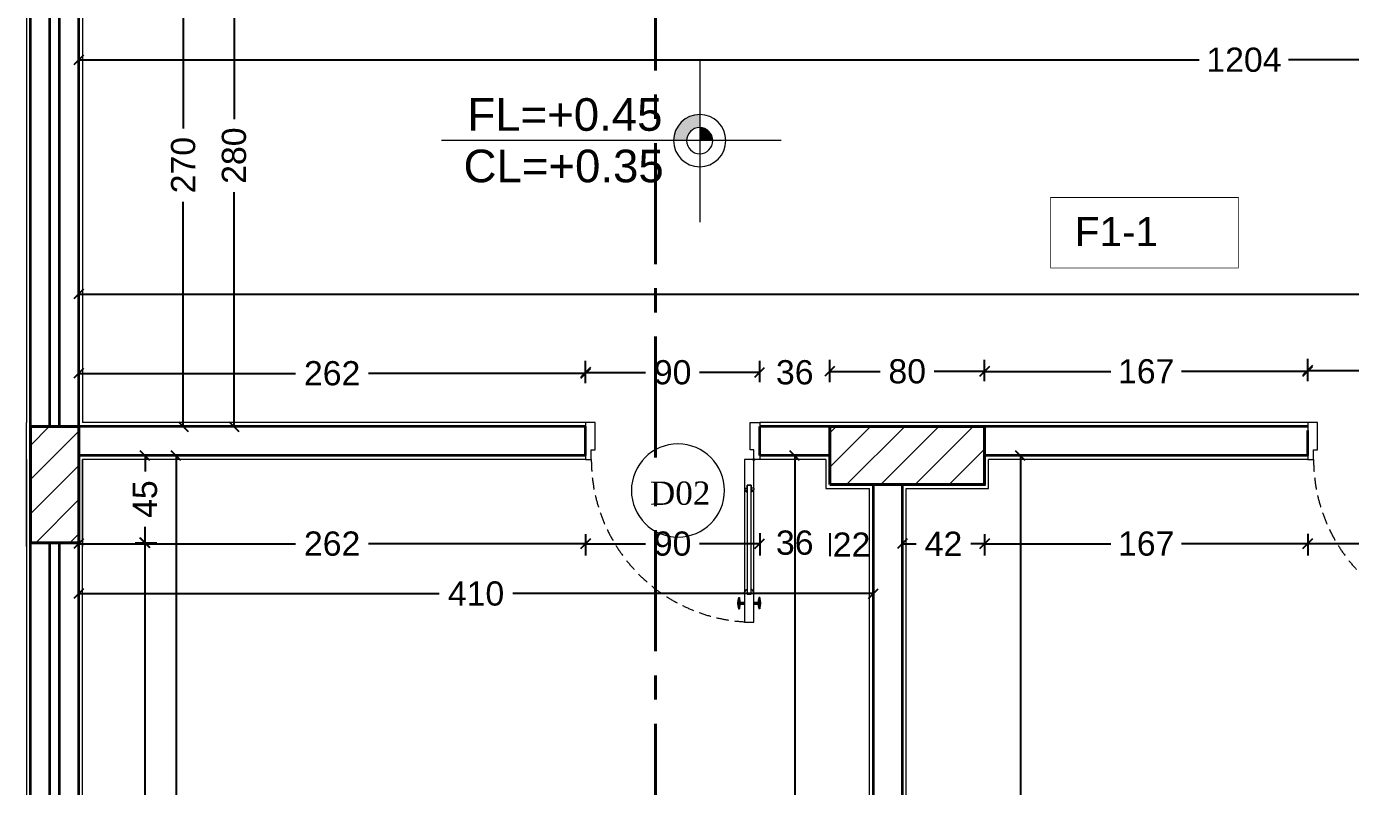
# Model space of a CAD drawing. Header units: inches. Extents: x -580639 to 179052, y 0 to 152898.
# Drawn here: x -296230 to -289390, y 134070 to 137996 of the extents above; entities that cross this region are included whole.
import ezdxf

# ---------------------------------------------------------------- set-up
doc = ezdxf.new("R2010")
doc.units = ezdxf.units.IN
doc.header["$LTSCALE"] = 500
doc.header["$MEASUREMENT"] = 0
doc.set_wipeout_variables(frame=1)
for name, pattern in [('ACAD_ISO03W100', [30, 12, -18]), ('CENTER', [2, 1.25, -0.25, 0.25, -0.25]), ('HIDDEN2', [0.1875, 0.125, -0.0625])]:
    doc.linetypes.add(name, pattern=pattern)
for name, color, linetype, lineweight in [('1ATEXT', 3, 'Continuous', 20), ('A-DOOR', 110, 'Continuous', 13), ('A-wall', 52, 'Continuous', 35), ('col', 4, 'Continuous', 40), ('DIM', 8, 'Continuous', 18), ('fini', 11, 'Continuous', 13), ('Room reference', 50, 'Continuous', 13)]:
    doc.layers.add(name, color=color, linetype=linetype, lineweight=lineweight)
doc.styles.add('50', font='arial.ttf', dxfattribs={"height": 125})
doc.styles.add('CURENT', font='sanss___.ttf')
doc.styles.add('ROMANS 2', font='times.ttf')
doc.dimstyles.new('DIM', dxfattribs={"dimscale": 50, "dimtxt": 125, "dimasz": 1, "dimexe": 1.2, "dimexo": 1, "dimgap": 1, "dimtad": 0, "dimtoh": 1, "dimdec": 0, "dimlfac": 0.1, "dimrnd": 1, "dimdsep": 46, "dimtxsty": '50', "dimblk": 'OBLIQUE', "dimcen": 0.09, "dimclrt": 8, "dimadec": 0, "dimazin": 0, "dimtfac": 1, "dimtdec": 0, "dimtix": 1, "dimtofl": 0, "dimtmove": 2, "dimatfit": 2, "dimfxl": 1, "dimfxlon": 1, "dimtzin": 0, "dimarcsym": 0})

# ---------------------------------------------------------------- blocks, each defined once
blk = doc.blocks.new('A$C7E7140D5')
at = {"layer": '1ATEXT'}
for points in [[(51.84, -34.44), (56.64, -34.44, 0.414214), (47.04, -24.84), (47.04, -29.64, -0.414214)], [(51.84, -34.44), (56.64, -34.44, 0.414214), (47.04, -24.84), (47.04, -29.64, -0.414214)], [(47.04, -34.44), (47.04, -29.64, 0.414214), (42.24, -34.44)], [(47.04, -34.44), (47.04, -29.64, 0.414214), (42.24, -34.44)]]:
    blk.add_hatch(color=256, dxfattribs=at).paths.add_polyline_path(points)
for p, q in [((47.04, -4.44), (47.04, -64.44)), ((17.04, -34.44), (142.04, -34.44))]:
    blk.add_line(p, q, dxfattribs=at)
for radius in [9.6, 4.8]:
    blk.add_circle((47.04, -34.44), radius, dxfattribs=at)
blk = doc.blocks.new('SYL')
at = {"layer": '1ATEXT', "color": 3}
blk.add_blockref('A$C7E7140D5', (-47.04, 34.44), dxfattribs=at)
at = {"layer": '1ATEXT', "color": 3, "style": 'CURENT'}
for tag, p in [('FL=0.00', (14.19, 3.62)), ('CL=0.00', (14.45, -15.31))]:
    blk.add_attdef(tag, p, '', height=12, dxfattribs=at)
blk = doc.blocks.new('_Oblique')
at = {"color": 0, "linetype": 'ByBlock', "lineweight": -2}
blk.add_line((-0.5, -0.5), (0.5, 0.5), dxfattribs=at)
blk = doc.blocks.new('*D1290')
at = {"layer": 'Defpoints', "color": 0, "transparency": 16777216}
for p in [(-295959.9, 135329.7), (-295619.2, 135329.7), (-295959.9, 131629.7)]:
    blk.add_point(p, dxfattribs=at)
at = {"layer": 'DIM', "color": 0, "lineweight": -2, "transparency": 16777216}
for p, q in [((-295669.2, 135329.7), (-295559.2, 135329.7)), ((-295619.2, 135329.7), (-295619.2, 133667.6)), ((-295619.2, 131629.7), (-295619.2, 133291.9)), ((-295669.2, 131629.7), (-295559.2, 131629.7))]:
    blk.add_line(p, q, dxfattribs=at)
at = {"layer": 'DIM', "color": 0, "lineweight": -2, "transparency": 16777216, "xscale": 50, "yscale": 50, "zscale": 50}
for p, rotation in [((-295619.2, 135329.7), 90), ((-295619.2, 131629.7), 270)]:
    blk.add_blockref('_Oblique', p, dxfattribs=dict(at, rotation=rotation))
at = {"layer": 'DIM', "color": 8, "transparency": 16777216, "insert": (-295619.2, 133479.7), "char_height": 125, "attachment_point": 5, "rotation": 90, "style": '50'}
blk.add_mtext('370', dxfattribs=at)
blk = doc.blocks.new('*D1249')
at = {"layer": 'Defpoints', "color": 0, "transparency": 16777216}
for p in [(-295959.9, 135779.7), (-295617.2, 135779.7), (-295959.9, 135329.7)]:
    blk.add_point(p, dxfattribs=at)
at = {"layer": 'DIM', "color": 0, "lineweight": -2, "transparency": 16777216}
for p, q in [((-295667.2, 135779.7), (-295557.2, 135779.7)), ((-295617.2, 135779.7), (-295617.2, 135697.2)), ((-295617.2, 135329.7), (-295617.2, 135412.2)), ((-295667.2, 135329.7), (-295557.2, 135329.7))]:
    blk.add_line(p, q, dxfattribs=at)
at = {"layer": 'DIM', "color": 0, "lineweight": -2, "transparency": 16777216, "xscale": 50, "yscale": 50, "zscale": 50}
for p, rotation in [((-295617.2, 135779.7), 90), ((-295617.2, 135329.7), 270)]:
    blk.add_blockref('_Oblique', p, dxfattribs=dict(at, rotation=rotation))
at = {"layer": 'DIM', "color": 8, "transparency": 16777216, "insert": (-295617.2, 135554.7), "char_height": 125, "attachment_point": 5, "rotation": 90, "style": '50'}
blk.add_mtext('45', dxfattribs=at)
blk = doc.blocks.new('*D1291')
at = {"layer": 'Defpoints', "color": 0, "transparency": 16777216}
for p in [(-295509.4, 135779.7), (-295457.4, 135779.7), (-295509.4, 131079.7)]:
    blk.add_point(p, dxfattribs=at)
at = {"layer": 'DIM', "color": 0, "lineweight": -2, "transparency": 16777216}
for p, q in [((-295459.4, 135779.7), (-295397.4, 135779.7)), ((-295457.4, 135779.7), (-295457.4, 133620.1)), ((-295457.4, 131079.7), (-295457.4, 133239.3)), ((-295459.4, 131079.7), (-295397.4, 131079.7))]:
    blk.add_line(p, q, dxfattribs=at)
at = {"layer": 'DIM', "color": 0, "lineweight": -2, "transparency": 16777216, "xscale": 50, "yscale": 50, "zscale": 50}
for p, rotation in [((-295457.4, 135779.7), 90), ((-295457.4, 131079.7), 270)]:
    blk.add_blockref('_Oblique', p, dxfattribs=dict(at, rotation=rotation))
at = {"layer": 'DIM', "color": 8, "transparency": 16777216, "insert": (-295457.4, 133429.7), "char_height": 125, "attachment_point": 5, "rotation": 90, "style": '50'}
blk.add_mtext('470', dxfattribs=at)
blk = doc.blocks.new('*D1250')
at = {"layer": 'Defpoints', "color": 0, "transparency": 16777216}
for p in [(-292441.9, 135533.4), (-292080, 135533.4), (-292080, 135329.3)]:
    blk.add_point(p, dxfattribs=at)
at = {"layer": 'DIM', "color": 0, "lineweight": -2, "transparency": 16777216}
for p, q in [((-292441.9, 135379.3), (-292441.9, 135269.3)), ((-292080, 135379.3), (-292080, 135269.3))]:
    blk.add_line(p, q, dxfattribs=at)
at = {"layer": 'DIM', "color": 8, "transparency": 16777216, "insert": (-292261, 135329.3), "char_height": 125, "attachment_point": 5, "style": '50'}
blk.add_mtext('36', dxfattribs=at)
blk = doc.blocks.new('*D1251')
at = {"layer": 'Defpoints', "color": 0, "transparency": 16777216}
for p in [(-291280, 135518.7), (-289610.6, 135518.7), (-289610.6, 135324.3)]:
    blk.add_point(p, dxfattribs=at)
at = {"layer": 'DIM', "color": 0, "lineweight": -2, "transparency": 16777216}
for p, q in [((-291280, 135374.3), (-291280, 135264.3)), ((-289610.6, 135374.3), (-289610.6, 135264.3)), ((-291280, 135324.3), (-290627.5, 135324.3)), ((-289610.6, 135324.3), (-290263.1, 135324.3))]:
    blk.add_line(p, q, dxfattribs=at)
at = {"layer": 'DIM', "color": 0, "lineweight": -2, "transparency": 16777216, "xscale": 50, "yscale": 50, "zscale": 50, "rotation": 180}
blk.add_blockref('_Oblique', (-291280, 135324.3), dxfattribs=at)
at = {"layer": 'DIM', "color": 0, "lineweight": -2, "transparency": 16777216, "xscale": 50, "yscale": 50, "zscale": 50}
blk.add_blockref('_Oblique', (-289610.6, 135324.3), dxfattribs=at)
at = {"layer": 'DIM', "color": 8, "transparency": 16777216, "insert": (-290445.3, 135324.3), "char_height": 125, "attachment_point": 5, "style": '50'}
blk.add_mtext('167', dxfattribs=at)
blk = doc.blocks.new('*D1252')
at = {"layer": 'Defpoints', "color": 0, "transparency": 16777216}
for p in [(-289610.6, 135533.4), (-288710.6, 135533.4), (-288710.6, 135325.2)]:
    blk.add_point(p, dxfattribs=at)
at = {"layer": 'DIM', "color": 0, "lineweight": -2, "transparency": 16777216}
for p, q in [((-289610.6, 135375.2), (-289610.6, 135265.2)), ((-288710.6, 135375.2), (-288710.6, 135265.2)), ((-289610.6, 135325.2), (-289299.9, 135325.2)), ((-288710.6, 135325.2), (-289021.3, 135325.2))]:
    blk.add_line(p, q, dxfattribs=at)
at = {"layer": 'DIM', "color": 0, "lineweight": -2, "transparency": 16777216, "xscale": 50, "yscale": 50, "zscale": 50, "rotation": 180}
blk.add_blockref('_Oblique', (-289610.6, 135325.2), dxfattribs=at)
at = {"layer": 'DIM', "color": 0, "lineweight": -2, "transparency": 16777216, "xscale": 50, "yscale": 50, "zscale": 50}
blk.add_blockref('_Oblique', (-288710.6, 135325.2), dxfattribs=at)
at = {"layer": 'DIM', "color": 8, "transparency": 16777216, "insert": (-289160.6, 135325.2), "char_height": 125, "attachment_point": 5, "style": '50'}
blk.add_mtext('90', dxfattribs=at)
blk = doc.blocks.new('*D1295')
at = {"layer": 'Defpoints', "color": 0, "transparency": 16777216}
for p in [(-295959.9, 138629.7), (-295419.9, 138629.7), (-295959.9, 135929.7)]:
    blk.add_point(p, dxfattribs=at)
at = {"layer": 'DIM', "color": 0, "lineweight": -2, "transparency": 16777216}
for p, q in [((-295469.9, 138629.7), (-295359.9, 138629.7)), ((-295419.9, 138629.7), (-295419.9, 137468.7)), ((-295419.9, 135929.7), (-295419.9, 137090.8)), ((-295469.9, 135929.7), (-295359.9, 135929.7))]:
    blk.add_line(p, q, dxfattribs=at)
at = {"layer": 'DIM', "color": 0, "lineweight": -2, "transparency": 16777216, "xscale": 50, "yscale": 50, "zscale": 50}
for p, rotation in [((-295419.9, 138629.7), 90), ((-295419.9, 135929.7), 270)]:
    blk.add_blockref('_Oblique', p, dxfattribs=dict(at, rotation=rotation))
at = {"layer": 'DIM', "color": 8, "transparency": 16777216, "insert": (-295419.9, 137279.7), "char_height": 125, "attachment_point": 5, "rotation": 90, "style": '50'}
blk.add_mtext('270', dxfattribs=at)
blk = doc.blocks.new('*D1296')
at = {"layer": 'Defpoints', "color": 0, "transparency": 16777216}
for p in [(-295251.5, 138727.7), (-295251.5, 135929.7), (-295157.5, 135929.7)]:
    blk.add_point(p, dxfattribs=at)
at = {"layer": 'DIM', "color": 0, "lineweight": -2, "transparency": 16777216}
for p, q in [((-295201.5, 138727.7), (-295097.5, 138727.7)), ((-295157.5, 138727.7), (-295157.5, 137517.7)), ((-295157.5, 135929.7), (-295157.5, 137139.8)), ((-295201.5, 135929.7), (-295097.5, 135929.7))]:
    blk.add_line(p, q, dxfattribs=at)
at = {"layer": 'DIM', "color": 0, "lineweight": -2, "transparency": 16777216, "xscale": 50, "yscale": 50, "zscale": 50}
for p, rotation in [((-295157.5, 138727.7), 90), ((-295157.5, 135929.7), 270)]:
    blk.add_blockref('_Oblique', p, dxfattribs=dict(at, rotation=rotation))
at = {"layer": 'DIM', "color": 8, "transparency": 16777216, "insert": (-295157.5, 137328.7), "char_height": 125, "attachment_point": 5, "rotation": 90, "style": '50'}
blk.add_mtext('280', dxfattribs=at)
blk = doc.blocks.new('*D1297')
at = {"layer": 'Defpoints', "color": 0, "transparency": 16777216}
for p in [(-283920.9, 137823.3), (-295959.9, 137530.7), (-283920.9, 137470.6)]:
    blk.add_point(p, dxfattribs=at)
at = {"layer": 'DIM', "color": 0, "lineweight": -2, "transparency": 16777216}
for p, q in [((-295959.9, 137773.3), (-295959.9, 137883.3)), ((-283920.9, 137773.3), (-283920.9, 137883.3)), ((-295959.9, 137823.3), (-290170.9, 137823.3)), ((-283920.9, 137823.3), (-289709.9, 137823.3))]:
    blk.add_line(p, q, dxfattribs=at)
at = {"layer": 'DIM', "color": 0, "lineweight": -2, "transparency": 16777216, "xscale": 50, "yscale": 50, "zscale": 50, "rotation": 180}
blk.add_blockref('_Oblique', (-295959.9, 137823.3), dxfattribs=at)
at = {"layer": 'DIM', "color": 0, "lineweight": -2, "transparency": 16777216, "xscale": 50, "yscale": 50, "zscale": 50}
blk.add_blockref('_Oblique', (-283920.9, 137823.3), dxfattribs=at)
at = {"layer": 'DIM', "color": 8, "transparency": 16777216, "insert": (-289940.4, 137823.3), "char_height": 125, "attachment_point": 5, "style": '50'}
blk.add_mtext('1204', dxfattribs=at)
blk = doc.blocks.new('DOOO')
at = {"layer": 'Room reference'}
blk.add_circle((0, 0), 240.4, dxfattribs=at)
at = {"layer": 'Room reference', "style": 'ROMANS 2'}
blk.add_attdef('D02', (-144.8, -44), '', height=120.2, rotation=360, dxfattribs=at)
blk = doc.blocks.new('*D1311')
at = {"layer": 'Defpoints', "color": 0, "transparency": 16777216}
for p in [(-292080, 135629.7), (-291855, 135629.7), (-291855, 135319.8)]:
    blk.add_point(p, dxfattribs=at)
at = {"layer": 'DIM', "color": 0, "lineweight": -2, "transparency": 16777216}
for p, q in [((-292080, 135369.8), (-292080, 135259.8)), ((-291855, 135369.8), (-291855, 135259.8))]:
    blk.add_line(p, q, dxfattribs=at)
at = {"layer": 'DIM', "color": 8, "transparency": 16777216, "insert": (-291967.5, 135319.8), "char_height": 125, "attachment_point": 5, "style": '50'}
blk.add_mtext('22', dxfattribs=at)
blk = doc.blocks.new('*D1312')
at = {"layer": 'Defpoints', "color": 0, "transparency": 16777216}
for p in [(-291705, 135629.7), (-291280, 135629.7), (-291280, 135324.3)]:
    blk.add_point(p, dxfattribs=at)
at = {"layer": 'DIM', "color": 0, "lineweight": -2, "transparency": 16777216}
for p, q in [((-291705, 135374.3), (-291705, 135264.3)), ((-291280, 135374.3), (-291280, 135264.3)), ((-291705, 135324.3), (-291633.9, 135324.3)), ((-291280, 135324.3), (-291351.1, 135324.3))]:
    blk.add_line(p, q, dxfattribs=at)
at = {"layer": 'DIM', "color": 0, "lineweight": -2, "transparency": 16777216, "xscale": 50, "yscale": 50, "zscale": 50, "rotation": 180}
blk.add_blockref('_Oblique', (-291705, 135324.3), dxfattribs=at)
at = {"layer": 'DIM', "color": 0, "lineweight": -2, "transparency": 16777216, "xscale": 50, "yscale": 50, "zscale": 50}
blk.add_blockref('_Oblique', (-291280, 135324.3), dxfattribs=at)
at = {"layer": 'DIM', "color": 8, "transparency": 16777216, "insert": (-291492.5, 135324.3), "char_height": 125, "attachment_point": 5, "style": '50'}
blk.add_mtext('42', dxfattribs=at)
blk = doc.blocks.new('*D1313')
at = {"layer": 'Defpoints', "color": 0, "transparency": 16777216}
for p in [(-295959.9, 135066.5), (-291855, 135066.5), (-291855, 135066.5)]:
    blk.add_point(p, dxfattribs=at)
at = {"layer": 'DIM', "color": 0, "lineweight": -2, "transparency": 16777216}
for p, q in [((-295959.9, 135066.5), (-295959.9, 135126.5)), ((-291855, 135066.5), (-291855, 135126.5)), ((-295959.9, 135066.5), (-294097.8, 135066.5)), ((-291855, 135066.5), (-293717, 135066.5))]:
    blk.add_line(p, q, dxfattribs=at)
at = {"layer": 'DIM', "color": 0, "lineweight": -2, "transparency": 16777216, "xscale": 50, "yscale": 50, "zscale": 50, "rotation": 180}
blk.add_blockref('_Oblique', (-295959.9, 135066.5), dxfattribs=at)
at = {"layer": 'DIM', "color": 0, "lineweight": -2, "transparency": 16777216, "xscale": 50, "yscale": 50, "zscale": 50}
blk.add_blockref('_Oblique', (-291855, 135066.5), dxfattribs=at)
at = {"layer": 'DIM', "color": 8, "transparency": 16777216, "insert": (-293907.4, 135066.5), "char_height": 125, "attachment_point": 5, "style": '50'}
blk.add_mtext('410', dxfattribs=at)
blk = doc.blocks.new('*D1318')
at = {"layer": 'Defpoints', "color": 0, "transparency": 16777216}
for p in [(-293341.9, 135779.7), (-292441.9, 135779.7), (-292441.9, 135324.3)]:
    blk.add_point(p, dxfattribs=at)
at = {"layer": 'DIM', "color": 0, "lineweight": -2, "transparency": 16777216}
for p, q in [((-293341.9, 135374.3), (-293341.9, 135264.3)), ((-292441.9, 135374.3), (-292441.9, 135264.3)), ((-293341.9, 135324.3), (-293031.3, 135324.3)), ((-292441.9, 135324.3), (-292752.6, 135324.3))]:
    blk.add_line(p, q, dxfattribs=at)
at = {"layer": 'DIM', "color": 0, "lineweight": -2, "transparency": 16777216, "xscale": 50, "yscale": 50, "zscale": 50, "rotation": 180}
blk.add_blockref('_Oblique', (-293341.9, 135324.3), dxfattribs=at)
at = {"layer": 'DIM', "color": 0, "lineweight": -2, "transparency": 16777216, "xscale": 50, "yscale": 50, "zscale": 50}
blk.add_blockref('_Oblique', (-292441.9, 135324.3), dxfattribs=at)
at = {"layer": 'DIM', "color": 8, "transparency": 16777216, "insert": (-292891.9, 135324.3), "char_height": 125, "attachment_point": 5, "style": '50'}
blk.add_mtext('90', dxfattribs=at)
blk = doc.blocks.new('*D1319')
at = {"layer": 'Defpoints', "color": 0, "transparency": 16777216}
for p in [(-295959.9, 135779.7), (-293341.9, 135779.7), (-293341.9, 135324.3)]:
    blk.add_point(p, dxfattribs=at)
at = {"layer": 'DIM', "color": 0, "lineweight": -2, "transparency": 16777216}
for p, q in [((-295959.9, 135374.3), (-295959.9, 135264.3)), ((-293341.9, 135374.3), (-293341.9, 135264.3)), ((-295959.9, 135324.3), (-294839.4, 135324.3)), ((-293341.9, 135324.3), (-294462.4, 135324.3))]:
    blk.add_line(p, q, dxfattribs=at)
at = {"layer": 'DIM', "color": 0, "lineweight": -2, "transparency": 16777216, "xscale": 50, "yscale": 50, "zscale": 50, "rotation": 180}
blk.add_blockref('_Oblique', (-295959.9, 135324.3), dxfattribs=at)
at = {"layer": 'DIM', "color": 0, "lineweight": -2, "transparency": 16777216, "xscale": 50, "yscale": 50, "zscale": 50}
blk.add_blockref('_Oblique', (-293341.9, 135324.3), dxfattribs=at)
at = {"layer": 'DIM', "color": 8, "transparency": 16777216, "insert": (-294650.9, 135324.3), "char_height": 125, "attachment_point": 5, "style": '50'}
blk.add_mtext('262', dxfattribs=at)
blk = doc.blocks.new('*D1320')
at = {"layer": 'Defpoints', "color": 0, "transparency": 16777216}
for p in [(-292261, 135779.7), (-292261, 131079.7), (-292261, 131079.7)]:
    blk.add_point(p, dxfattribs=at)
at = {"layer": 'DIM', "color": 0, "lineweight": -2, "transparency": 16777216}
for p, q in [((-292261, 135779.7), (-292321, 135779.7)), ((-292261, 135779.7), (-292261, 133620.1)), ((-292261, 131079.7), (-292261, 133239.3)), ((-292261, 131079.7), (-292321, 131079.7))]:
    blk.add_line(p, q, dxfattribs=at)
at = {"layer": 'DIM', "color": 0, "lineweight": -2, "transparency": 16777216, "xscale": 50, "yscale": 50, "zscale": 50}
for p, rotation in [((-292261, 135779.7), 90), ((-292261, 131079.7), 270)]:
    blk.add_blockref('_Oblique', p, dxfattribs=dict(at, rotation=rotation))
at = {"layer": 'DIM', "color": 8, "transparency": 16777216, "insert": (-292261, 133429.7), "char_height": 125, "attachment_point": 5, "rotation": 90, "style": '50'}
blk.add_mtext('470', dxfattribs=at)
blk = doc.blocks.new('*D1321')
at = {"layer": 'Defpoints', "color": 0, "transparency": 16777216}
for p in [(-291095.1, 135779.7), (-291095.1, 131079.7), (-291095.1, 131079.7)]:
    blk.add_point(p, dxfattribs=at)
at = {"layer": 'DIM', "color": 0, "lineweight": -2, "transparency": 16777216}
for p, q in [((-291095.1, 135779.7), (-291155.1, 135779.7)), ((-291095.1, 135779.7), (-291095.1, 133620.1)), ((-291095.1, 131079.7), (-291095.1, 133239.3)), ((-291095.1, 131079.7), (-291155.1, 131079.7))]:
    blk.add_line(p, q, dxfattribs=at)
at = {"layer": 'DIM', "color": 0, "lineweight": -2, "transparency": 16777216, "xscale": 50, "yscale": 50, "zscale": 50}
for p, rotation in [((-291095.1, 135779.7), 90), ((-291095.1, 131079.7), 270)]:
    blk.add_blockref('_Oblique', p, dxfattribs=dict(at, rotation=rotation))
at = {"layer": 'DIM', "color": 8, "transparency": 16777216, "insert": (-291095.1, 133429.7), "char_height": 125, "attachment_point": 5, "rotation": 90, "style": '50'}
blk.add_mtext('470', dxfattribs=at)
blk = doc.blocks.new('*D1358')
at = {"layer": 'Defpoints', "color": 0, "transparency": 16777216}
for p in [(-293341.9, 136204.1), (-295959.9, 135929.7), (-293341.9, 135929.7)]:
    blk.add_point(p, dxfattribs=at)
at = {"layer": 'DIM', "color": 0, "lineweight": -2, "transparency": 16777216}
for p, q in [((-295959.9, 136154.1), (-295959.9, 136264.1)), ((-293341.9, 136154.1), (-293341.9, 136264.1)), ((-295959.9, 136204.1), (-294839.4, 136204.1)), ((-293341.9, 136204.1), (-294462.4, 136204.1))]:
    blk.add_line(p, q, dxfattribs=at)
at = {"layer": 'DIM', "color": 0, "lineweight": -2, "transparency": 16777216, "xscale": 50, "yscale": 50, "zscale": 50, "rotation": 180}
blk.add_blockref('_Oblique', (-295959.9, 136204.1), dxfattribs=at)
at = {"layer": 'DIM', "color": 0, "lineweight": -2, "transparency": 16777216, "xscale": 50, "yscale": 50, "zscale": 50}
blk.add_blockref('_Oblique', (-293341.9, 136204.1), dxfattribs=at)
at = {"layer": 'DIM', "color": 8, "transparency": 16777216, "insert": (-294650.9, 136204.1), "char_height": 125, "attachment_point": 5, "style": '50'}
blk.add_mtext('262', dxfattribs=at)
blk = doc.blocks.new('*D1359')
at = {"layer": 'Defpoints', "color": 0, "transparency": 16777216}
for p in [(-293341.9, 136209.1), (-293341.9, 135929.7), (-292441.9, 135929.7)]:
    blk.add_point(p, dxfattribs=at)
at = {"layer": 'DIM', "color": 0, "lineweight": -2, "transparency": 16777216}
for p, q in [((-293341.9, 136159.1), (-293341.9, 136269.1)), ((-292441.9, 136159.1), (-292441.9, 136269.1)), ((-293341.9, 136209.1), (-293031.3, 136209.1)), ((-292441.9, 136209.1), (-292752.6, 136209.1))]:
    blk.add_line(p, q, dxfattribs=at)
at = {"layer": 'DIM', "color": 0, "lineweight": -2, "transparency": 16777216, "xscale": 50, "yscale": 50, "zscale": 50, "rotation": 180}
blk.add_blockref('_Oblique', (-293341.9, 136209.1), dxfattribs=at)
at = {"layer": 'DIM', "color": 0, "lineweight": -2, "transparency": 16777216, "xscale": 50, "yscale": 50, "zscale": 50}
blk.add_blockref('_Oblique', (-292441.9, 136209.1), dxfattribs=at)
at = {"layer": 'DIM', "color": 8, "transparency": 16777216, "insert": (-292891.9, 136209.1), "char_height": 125, "attachment_point": 5, "style": '50'}
blk.add_mtext('90', dxfattribs=at)
blk = doc.blocks.new('*D1360')
at = {"layer": 'Defpoints', "color": 0, "transparency": 16777216}
for p in [(-292441.9, 136209.1), (-292441.9, 135929.7), (-292080, 135929.7)]:
    blk.add_point(p, dxfattribs=at)
at = {"layer": 'DIM', "color": 0, "lineweight": -2, "transparency": 16777216}
for p, q in [((-292441.9, 136159.1), (-292441.9, 136269.1)), ((-292080, 136159.1), (-292080, 136269.1))]:
    blk.add_line(p, q, dxfattribs=at)
at = {"layer": 'DIM', "color": 8, "transparency": 16777216, "insert": (-292261, 136209.1), "char_height": 125, "attachment_point": 5, "style": '50'}
blk.add_mtext('36', dxfattribs=at)
blk = doc.blocks.new('*D1361')
at = {"layer": 'Defpoints', "color": 0, "transparency": 16777216}
for p in [(-292080, 136214.1), (-292080, 135929.7), (-291280, 135929.7)]:
    blk.add_point(p, dxfattribs=at)
at = {"layer": 'DIM', "color": 0, "lineweight": -2, "transparency": 16777216}
for p, q in [((-292080, 136164.1), (-292080, 136274.1)), ((-291280, 136164.1), (-291280, 136274.1)), ((-292080, 136214.1), (-291819.4, 136214.1)), ((-291280, 136214.1), (-291540.6, 136214.1))]:
    blk.add_line(p, q, dxfattribs=at)
at = {"layer": 'DIM', "color": 0, "lineweight": -2, "transparency": 16777216, "xscale": 50, "yscale": 50, "zscale": 50, "rotation": 180}
blk.add_blockref('_Oblique', (-292080, 136214.1), dxfattribs=at)
at = {"layer": 'DIM', "color": 0, "lineweight": -2, "transparency": 16777216, "xscale": 50, "yscale": 50, "zscale": 50}
blk.add_blockref('_Oblique', (-291280, 136214.1), dxfattribs=at)
at = {"layer": 'DIM', "color": 8, "transparency": 16777216, "insert": (-291680, 136214.1), "char_height": 125, "attachment_point": 5, "style": '50'}
blk.add_mtext('80', dxfattribs=at)
blk = doc.blocks.new('*D1362')
at = {"layer": 'Defpoints', "color": 0, "transparency": 16777216}
for p in [(-291280, 136214.1), (-291280, 135929.7), (-289610.6, 135929.7)]:
    blk.add_point(p, dxfattribs=at)
at = {"layer": 'DIM', "color": 0, "lineweight": -2, "transparency": 16777216}
for p, q in [((-291280, 136164.1), (-291280, 136274.1)), ((-289610.6, 136164.1), (-289610.6, 136274.1)), ((-291280, 136214.1), (-290627.5, 136214.1)), ((-289610.6, 136214.1), (-290263.1, 136214.1))]:
    blk.add_line(p, q, dxfattribs=at)
at = {"layer": 'DIM', "color": 0, "lineweight": -2, "transparency": 16777216, "xscale": 50, "yscale": 50, "zscale": 50, "rotation": 180}
blk.add_blockref('_Oblique', (-291280, 136214.1), dxfattribs=at)
at = {"layer": 'DIM', "color": 0, "lineweight": -2, "transparency": 16777216, "xscale": 50, "yscale": 50, "zscale": 50}
blk.add_blockref('_Oblique', (-289610.6, 136214.1), dxfattribs=at)
at = {"layer": 'DIM', "color": 8, "transparency": 16777216, "insert": (-290445.3, 136214.1), "char_height": 125, "attachment_point": 5, "style": '50'}
blk.add_mtext('167', dxfattribs=at)
blk = doc.blocks.new('*D1363')
at = {"layer": 'Defpoints', "color": 0, "transparency": 16777216}
for p in [(-289610.6, 136219.1), (-289610.6, 135949.7), (-288710.6, 135949.7)]:
    blk.add_point(p, dxfattribs=at)
at = {"layer": 'DIM', "color": 0, "lineweight": -2, "transparency": 16777216}
for p, q in [((-289610.6, 136169.1), (-289610.6, 136279.1)), ((-288710.6, 136169.1), (-288710.6, 136279.1)), ((-289610.6, 136219.1), (-289299.9, 136219.1)), ((-288710.6, 136219.1), (-289021.3, 136219.1))]:
    blk.add_line(p, q, dxfattribs=at)
at = {"layer": 'DIM', "color": 0, "lineweight": -2, "transparency": 16777216, "xscale": 50, "yscale": 50, "zscale": 50, "rotation": 180}
blk.add_blockref('_Oblique', (-289610.6, 136219.1), dxfattribs=at)
at = {"layer": 'DIM', "color": 0, "lineweight": -2, "transparency": 16777216, "xscale": 50, "yscale": 50, "zscale": 50}
blk.add_blockref('_Oblique', (-288710.6, 136219.1), dxfattribs=at)
at = {"layer": 'DIM', "color": 8, "transparency": 16777216, "insert": (-289160.6, 136219.1), "char_height": 125, "attachment_point": 5, "style": '50'}
blk.add_mtext('90', dxfattribs=at)
blk = doc.blocks.new('*D1367')
at = {"layer": 'Defpoints', "color": 0, "transparency": 16777216}
for p in [(-295959.9, 136614.1), (-281259.9, 136614.1), (-281259.9, 136614.1)]:
    blk.add_point(p, dxfattribs=at)
at = {"layer": 'DIM', "color": 0, "lineweight": -2, "transparency": 16777216}
for p, q in [((-281259.9, 136614.1), (-281259.9, 136674.1)), ((-295959.9, 136614.1), (-295959.9, 136554.1)), ((-295959.9, 136614.1), (-288840.4, 136614.1)), ((-281259.9, 136614.1), (-288379.3, 136614.1))]:
    blk.add_line(p, q, dxfattribs=at)
at = {"layer": 'DIM', "color": 0, "lineweight": -2, "transparency": 16777216, "xscale": 50, "yscale": 50, "zscale": 50, "rotation": 180}
blk.add_blockref('_Oblique', (-295959.9, 136614.1), dxfattribs=at)
at = {"layer": 'DIM', "color": 0, "lineweight": -2, "transparency": 16777216, "xscale": 50, "yscale": 50, "zscale": 50}
blk.add_blockref('_Oblique', (-281259.9, 136614.1), dxfattribs=at)
at = {"layer": 'DIM', "color": 8, "transparency": 16777216, "insert": (-288609.9, 136614.1), "char_height": 125, "attachment_point": 5, "style": '50'}
blk.add_mtext('1470', dxfattribs=at)
blk = doc.blocks.new('SECTION A-A')
at = {"layer": 'col', "linetype": 'CENTER'}
blk.add_line((0, -17729.2), (0, -2238.8), dxfattribs=at)

msp = doc.modelspace()

# ---------------------------------------------------------------- hatches: boundary and pattern name
at = {"layer": 'DIM', "transparency": 33554503}
h = msp.add_hatch(dxfattribs=at)
h.set_pattern_fill('ANSI31', color=256, scale=1000)
h.paths.add_polyline_path([(-281009.883, 142429.733), (-281259.883, 142429.733), (-281259.883, 141629.733), (-281009.883, 141629.733)])
h.paths.add_polyline_path([(-286010.193, 144027.733), (-286610.193, 144027.733), (-286610.193, 143777.733), (-286010.193, 143777.733)])
h.paths.add_polyline_path([(-295959.883, 135929.733), (-296209.883, 135929.733), (-296209.883, 135329.733), (-295959.883, 135329.733)])
h.paths.add_polyline_path([(-295909.883, 131629.733), (-296209.883, 131629.733), (-296209.883, 130829.733), (-295909.883, 130829.733)])
h.paths.add_polyline_path([(-291479.963, 131079.733), (-292079.963, 131079.733), (-292079.963, 130829.733), (-291479.963, 130829.733)])
h.paths.add_polyline_path([(-291279.963, 135929.733), (-292079.963, 135929.733), (-292079.963, 135629.733), (-291279.963, 135629.733)])
h.paths.add_polyline_path([(-287579.963, 135929.733), (-288379.963, 135929.733), (-288379.963, 135629.733), (-287579.963, 135629.733)])
h.paths.add_polyline_path([(-287579.963, 131429.733), (-287829.963, 131429.733), (-287829.963, 130829.733), (-287579.963, 130829.733)])
h.paths.add_polyline_path([(-281009.883, 135929.733), (-281259.883, 135929.733), (-281259.883, 135329.733), (-281009.883, 135329.733)])
h.paths.add_polyline_path([(-281009.883, 139429.733), (-281259.883, 139429.733), (-281259.883, 138629.733), (-281009.883, 138629.733)])
h.paths.add_polyline_path([(-285459.883, 138929.733), (-286259.883, 138929.733), (-286259.883, 138629.733), (-285459.883, 138629.733)])

# ---------------------------------------------------------------- linework, layer by layer
at = {"layer": 'A-DOOR'}
for p, q in [((-292521.163, 135604.715), (-292521.189, 135076.175)), ((-292521.163, 135611.328), (-292521.163, 135604.715)), ((-292521.163, 135611.328), (-292506.447, 135611.328)), ((-292512.119, 135592.805), (-292506.447, 135592.805)), ((-292471.917, 135611.328), (-292486.632, 135611.328)), ((-292480.961, 135592.805), (-292486.632, 135592.805)), ((-292471.943, 135069.562), (-292471.917, 135604.715)), ((-292471.917, 135611.328), (-292471.917, 135604.715)), ((-292551.176, 135047.45), (-292546.176, 135047.45)), ((-292551.176, 135047.45), (-292551.176, 134987.45)), ((-292546.176, 135047.45), (-292546.176, 134987.45)), ((-292521.189, 135069.562), (-292521.189, 135076.175)), ((-292521.189, 135069.562), (-292506.473, 135069.562)), ((-292512.144, 135088.085), (-292506.473, 135088.085)), ((-292480.987, 135088.085), (-292486.658, 135088.085)), ((-292471.943, 135069.562), (-292486.658, 135069.562)), ((-292441.955, 135047.451), (-292446.955, 135047.451)), ((-292446.955, 135047.451), (-292446.955, 134987.451)), ((-292441.955, 135047.451), (-292441.955, 134987.451)), ((-292551.176, 134987.45), (-292546.176, 134987.45)), ((-292541.338, 135012.45), (-292521.174, 135012.45)), ((-292541.284, 135022.45), (-292521.174, 135022.45)), ((-292541.176, 135017.45), (-292521.174, 135017.45)), ((-292471.955, 135021.951), (-292451.846, 135021.951)), ((-292471.955, 135016.951), (-292451.954, 135016.951)), ((-292471.955, 135011.951), (-292451.792, 135011.951)), ((-292441.955, 134987.451), (-292446.955, 134987.451))]:
    msp.add_line(p, q, dxfattribs=at)
for points in [[(-293341.943, 135759.733), (-293311.943, 135759.733), (-293311.943, 135809.733), (-293291.943, 135809.733), (-293291.943, 135949.733), (-293341.943, 135949.733), (-293341.943, 135759.733)], [(-292441.943, 135759.733), (-292471.943, 135759.733), (-292471.943, 135809.733), (-292491.943, 135809.733), (-292491.943, 135949.733), (-292441.943, 135949.733), (-292441.943, 135759.733)], [(-289610.596, 135759.733), (-289580.596, 135759.733), (-289580.596, 135809.733), (-289560.596, 135809.733), (-289560.596, 135949.733), (-289610.596, 135949.733), (-289610.596, 135759.733)], [(-292471.943, 135611.263), (-292471.943, 135759.733), (-292521.163, 135759.733), (-292521.163, 135611.328)], [(-292506.447, 135592.805), (-292506.447, 135626.868), (-292486.632, 135626.868), (-292486.632, 135592.805)], [(-292521.189, 135069.562), (-292521.163, 134919.778), (-292471.943, 134919.733), (-292471.968, 135069.517)], [(-292506.473, 135088.085), (-292506.473, 135064.275), (-292486.658, 135064.275), (-292486.658, 135088.085)]]:
    msp.add_lwpolyline(points, dxfattribs=at)
msp.add_lwpolyline([(-292486.632, 135626.868), (-292506.447, 135626.868), (-292506.473, 135064.275), (-292486.658, 135064.275)], close=True, dxfattribs=at)
msp.add_circle((-292471.943, 135759.733), 5.015, dxfattribs=at)
at = {"layer": 'A-DOOR', "linetype": 'HIDDEN2'}
for centre in [(-292471.943, 135759.733), (-288740.596, 135759.733)]:
    msp.add_arc(centre, 840, 180, 266.6407825, dxfattribs=at)
at = {"layer": 'A-DOOR'}
for centre, radius, start, end in [((-292523.42, 135593.612), 11.33, 355.916547, 78.5086247), ((-292469.66, 135593.612), 11.33, 101.4913753, 184.083453), ((-292463.676, 135017.45), 92.5, 161.0753556, 198.9246444), ((-292633.676, 135017.45), 92.5, 341.0753556, 18.9246444), ((-292523.446, 135087.278), 11.33, 281.4913753, 4.083453), ((-292469.685, 135087.278), 11.33, 175.916547, 258.5086247), ((-292359.455, 135017.451), 92.5, 161.0753556, 198.9246444), ((-292529.455, 135017.451), 92.5, 341.0753556, 18.9246444)]:
    msp.add_arc(centre, radius, start, end, dxfattribs=at)
at = {"layer": 'A-DOOR', "linetype": 'ACAD_ISO03W100', "ltscale": 0.005}
msp.add_arc((-292471.943, 135759.733), 840, 269.8953491, 270, dxfattribs=at)
at = {"layer": 'A-wall'}
for p, q in [((-296209.883, 135929.733), (-296209.883, 138629.733)), ((-296109.883, 135929.733), (-296109.883, 138629.733)), ((-296059.883, 135929.733), (-296059.883, 138629.733)), ((-295959.883, 135929.733), (-295959.883, 138629.733)), ((-295959.883, 131629.733), (-295959.883, 135929.733)), ((-293341.943, 135929.733), (-295959.883, 135929.733)), ((-293341.943, 135779.733), (-293341.943, 135929.733)), ((-292441.943, 135779.733), (-292441.943, 135929.733)), ((-289610.596, 135929.733), (-292441.943, 135929.733)), ((-292441.943, 135779.733), (-292441.943, 135929.733)), ((-293341.943, 135779.733), (-293341.943, 135909.733)), ((-289610.596, 135779.733), (-289610.596, 135909.733)), ((-296209.883, 131079.733), (-296209.883, 135779.733)), ((-293341.943, 135779.733), (-295959.883, 135779.733)), ((-292079.963, 135779.733), (-292441.943, 135779.733)), ((-289610.596, 135779.733), (-291279.963, 135779.733)), ((-291854.963, 131079.733), (-291854.963, 135629.733)), ((-291704.963, 131079.733), (-291704.963, 135629.733)), ((-296109.883, 131629.733), (-296109.883, 135329.733)), ((-296059.883, 131629.733), (-296059.883, 135329.733)), ((-296059.883, 134143.333), (-296059.883, 135329.733))]:
    msp.add_line(p, q, dxfattribs=at)
at = {"layer": 'col'}
for points in [[(-296209.883, 135329.733), (-296209.883, 135929.733), (-295959.883, 135929.733), (-295959.883, 135329.733)], [(-292079.963, 135629.733), (-291279.963, 135629.733), (-291279.963, 135929.733), (-292079.963, 135929.733)]]:
    msp.add_lwpolyline(points, close=True, dxfattribs=at)
at = {"layer": 'fini'}
for p, q in [((-296229.883, 138799.733), (-296229.883, 135949.733)), ((-295939.883, 138609.733), (-295939.883, 135949.733)), ((-296229.883, 135309.733), (-296229.883, 135949.733)), ((-293341.943, 135949.733), (-295939.883, 135949.733)), ((-289610.596, 135949.733), (-292441.943, 135949.733)), ((-296229.883, 135759.733), (-296229.883, 130779.733)), ((-295939.883, 131649.733), (-295939.883, 135759.733)), ((-293341.943, 135759.733), (-295939.883, 135759.733)), ((-295939.883, 135759.733), (-295939.883, 135309.733)), ((-292099.963, 135759.733), (-292441.943, 135759.733)), ((-289610.596, 135759.733), (-291259.963, 135759.733)), ((-291874.963, 131099.733), (-291874.963, 135609.733)), ((-291684.963, 131099.733), (-291684.963, 135609.733))]:
    msp.add_line(p, q, dxfattribs=at)
for points in [[(-291259.963, 135949.733), (-292099.963, 135949.733)], [(-292099.963, 135759.733), (-292099.963, 135609.733), (-291874.963, 135609.733)], [(-291684.963, 135609.733), (-291259.963, 135609.733), (-291259.963, 135759.733)]]:
    msp.add_lwpolyline(points, dxfattribs=at)
at = {"layer": 'Room reference'}
msp.add_lwpolyline([(-290939.123, 136750.51), (-289969.272, 136750.51), (-289969.272, 137110.51), (-290939.123, 137110.51)], close=True, dxfattribs=at)

# ---------------------------------------------------------------- block references
at = {"layer": '1ATEXT', "color": 3}
ref = msp.add_blockref('SYL', (-292751.932, 137406.19), dxfattribs=dict(at, xscale=-14.04466159001456, yscale=14.04466159001456, zscale=14.04466159001456))
ref.add_attrib('CL=0.00', 'CL=+0.35', (-293971.882, 137191.178), dxfattribs={"color": 3, "height": 168.5359, "style": 'CURENT'})
ref.add_attrib('FL=0.00', 'FL=+0.45', (-293952.256, 137457.053), dxfattribs={"color": 3, "height": 168.5359, "style": 'CURENT'})
at = {"layer": 'DIM'}
msp.add_blockref('SECTION A-A', (-292979.733, 147498.22), dxfattribs=at)
at = {"layer": 'Room reference', "color": 2}
ref = msp.add_blockref('DOOO', (-292864.437, 135599.208), dxfattribs=dict(at, xscale=-1, rotation=180))
ref.add_attrib('D02', 'D02', (-293009.264, 135525.311), dxfattribs={"height": 120.211, "style": 'ROMANS 2'})

# ---------------------------------------------------------------- dimensions: what is measured, and where the dimension line sits
at = {"layer": 'DIM'}
for base, p1, p2, picture, middle in [((-295157.496, 135929.733), (-295251.463, 138727.733), (-295251.463, 135929.733), '*D1296', (-295157.496, 137328.733)), ((-295419.88, 138629.733), (-295959.883, 135929.733), (-295959.883, 138629.733), '*D1295', (-295419.88, 137279.733)), ((-295617.192, 135779.733), (-295959.883, 135329.733), (-295959.883, 135779.733), '*D1249', (-295617.192, 135554.733)), ((-295457.398, 135779.733), (-295509.377, 131079.733), (-295509.377, 135779.733), '*D1291', (-295457.398, 133429.733)), ((-292260.953, 131079.733), (-292260.953, 135779.733), (-292260.953, 131079.733), '*D1320', (-292260.953, 133429.733)), ((-291095.108, 131079.733), (-291095.108, 135779.733), (-291095.108, 131079.733), '*D1321', (-291095.108, 133429.733)), ((-295619.159, 135329.733), (-295959.883, 131629.733), (-295959.883, 135329.733), '*D1290', (-295619.159, 133479.733))]:
    dim = msp.add_linear_dim(base=base, p1=p1, p2=p2, angle=90, dimstyle='DIM', dxfattribs=at)
    dim.commit()
    dim.dimension.update_dxf_attribs({"geometry": picture, "text_midpoint": middle})
for base, p1, p2, picture, middle in [((-283920.884, 137823.302), (-295959.883, 137530.719), (-283920.884, 137470.647), '*D1297', (-289940.383, 137823.302)), ((-281259.883, 136614.106), (-295959.883, 136614.106), (-281259.883, 136614.106), '*D1367', (-288609.883, 136614.106)), ((-293341.943, 136204.139), (-295959.883, 135929.733), (-293341.943, 135929.733), '*D1358', (-294650.913, 136204.139)), ((-293341.943, 136209.139), (-292441.943, 135929.733), (-293341.943, 135929.733), '*D1359', (-292891.943, 136209.139)), ((-292441.943, 136209.139), (-292079.963, 135929.733), (-292441.943, 135929.733), '*D1360', (-292260.953, 136209.139)), ((-292079.963, 136214.139), (-291279.963, 135929.733), (-292079.963, 135929.733), '*D1361', (-291679.963, 136214.139)), ((-291279.963, 136214.139), (-289610.596, 135929.733), (-291279.963, 135929.733), '*D1362', (-290445.28, 136214.139)), ((-289610.596, 136219.139), (-288710.596, 135949.733), (-289610.596, 135949.733), '*D1363', (-289160.596, 136219.139)), ((-293341.943, 135324.263), (-295959.883, 135779.733), (-293341.943, 135779.733), '*D1319', (-294650.913, 135324.263)), ((-292441.943, 135324.263), (-293341.943, 135779.733), (-292441.943, 135779.733), '*D1318', (-292891.943, 135324.263)), ((-291854.963468833, 135319.778476631), (-292079.963468833, 135629.732690685), (-291854.963468833, 135629.732690685), '*D1311', (-291967.463468833, 135319.778476631)), ((-291279.963468833, 135324.262873212), (-291704.963468833, 135629.732690685), (-291279.963468833, 135629.732690685), '*D1312', (-291492.463468833, 135324.262873212)), ((-292079.963, 135329.263), (-292441.943, 135533.402), (-292079.963, 135533.402), '*D1250', (-292260.953, 135329.263)), ((-289610.596, 135324.263), (-291279.963, 135518.729), (-289610.596, 135518.729), '*D1251', (-290445.28, 135324.263)), ((-288710.596, 135325.218), (-289610.596, 135533.402), (-288710.596, 135533.402), '*D1252', (-289160.596, 135325.218)), ((-291854.963, 135066.472), (-295959.883, 135066.472), (-291854.963, 135066.472), '*D1313', (-293907.423, 135066.472))]:
    dim = msp.add_linear_dim(base=base, p1=p1, p2=p2, dimstyle='DIM', dxfattribs=at)
    dim.commit()
    dim.dimension.update_dxf_attribs({"geometry": picture, "text_midpoint": middle})

# ---------------------------------------------------------------- next in the draw order: wipeouts: each hides what was drawn before it
msp.add_wipeout([(-289969.272, 136750.51), (-289969.272, 137110.51), (-290939.123, 137110.51), (-290939.123, 136750.51)]).dxf.layer = 'Room reference'

# ---------------------------------------------------------------- next in the draw order: texts
at = {"layer": 'Room reference', "color": 2, "style": '50'}
msp.add_attdef('F1-1', (-290814.464, 136861.624), 'XXXX', height=150, dxfattribs=at)

doc.saveas('drawing.dxf')
